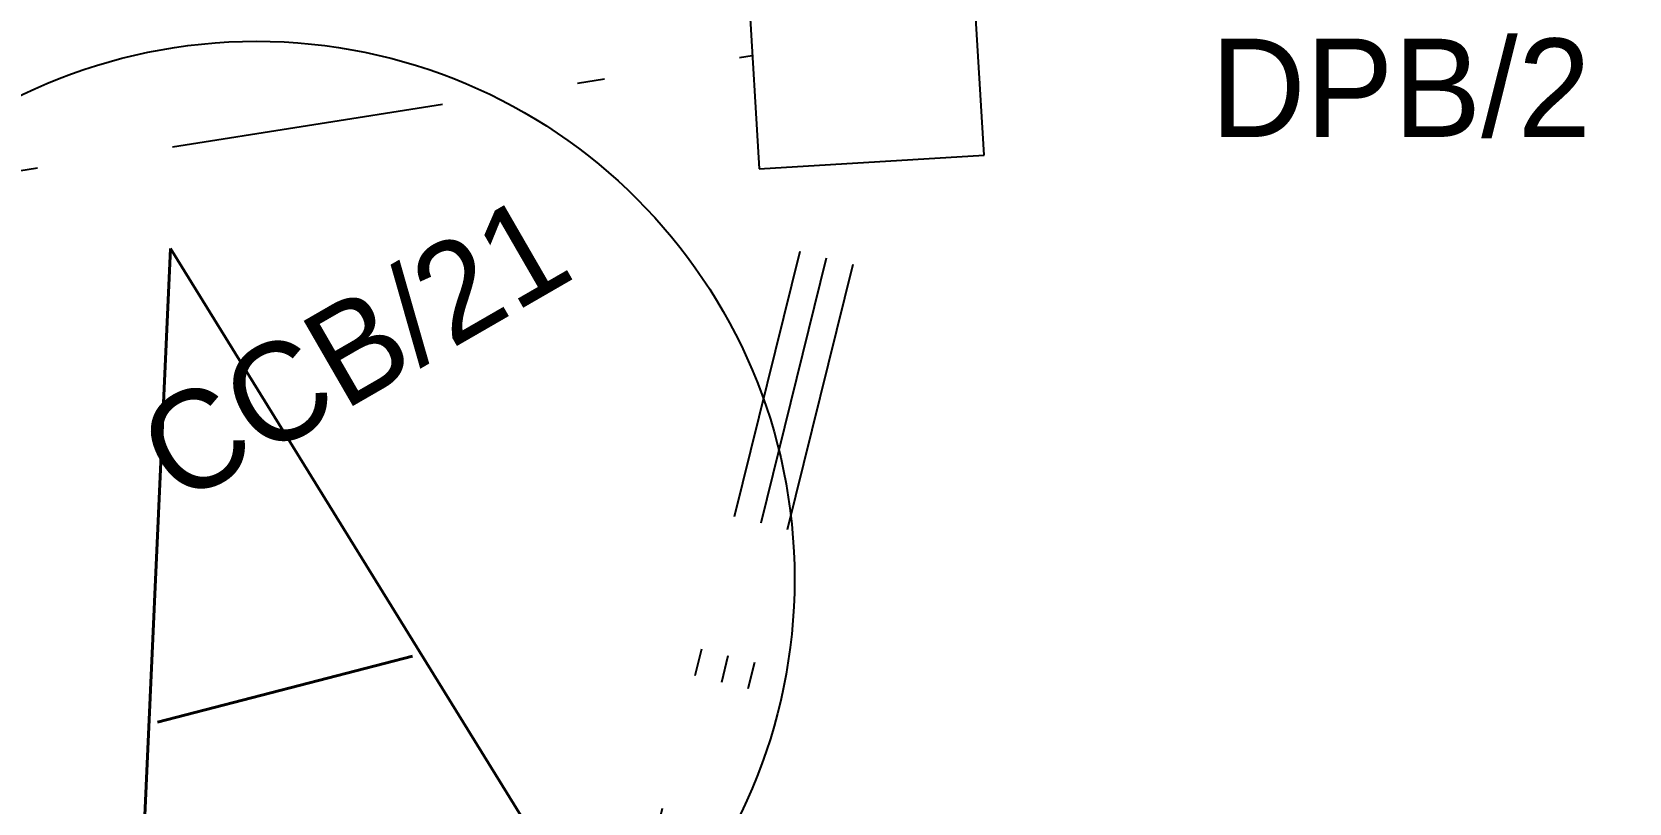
# Model space of a CAD drawing. Extents: x 421500 to 422711, y 436000 to 437000.
# Drawn here: x 422005 to 422010.84, y 436551.8 to 436554.63 of the extents above; entities that cross this region are included whole.
import ezdxf

# ---------------------------------------------------------------- set-up
doc = ezdxf.new("R2010")
doc.units = 0
doc.linetypes.add('XREF UTC_716709_AJB_1b$0$DASHDOT1', pattern=[2, 1, -0.5, 0, -0.5])
doc.layers.get('0').update_dxf_attribs({"color": 210})
for name, color, linetype in [('00-Island Refs', 2, 'Continuous'), ('Pr-KerbEdge', 8, 'Continuous'), ('XREF UTC_716709_AJB_1b$0$du-SLTEXT', 30, 'Continuous'), ('XREF UTC_716709_AJB_1b$0$du-UTCBOX', 42, 'Continuous'), ('XREF UTC_716709_AJB_1b$0$du-UTCDUCT-F1', 42, 'XREF UTC_716709_AJB_1b$0$DASHDOT1'), ('XREF UTC_716709_AJB_1b$0$du-UTCTEXT', 42, 'Continuous')]:
    doc.layers.add(name, color=color, linetype=linetype)
doc.styles.add('01-KeyText', font='romans.shx', dxfattribs={"width": 0.9})
doc.styles.add('XREF UTC_716709_AJB_1b$0$Standard', font='txt')

# ---------------------------------------------------------------- blocks, each defined once
blk = doc.blocks.new('XREF UTC_716709_AJB_1b$0$CCB')
for p, q in [((-0.4125, 0.4125), (-0.4125, -0.4125)), ((0.4125, 0.4125), (-0.4125, 0.4125)), ((0.4125, -0.4125), (0.4125, 0.4125)), ((-0.4125, -0.4125), (0.4125, -0.4125))]:
    blk.add_line(p, q)

msp = doc.modelspace()

# ---------------------------------------------------------------- linework, layer by layer
at = {"layer": '00-Island Refs'}
msp.add_circle((422005.8217, 436552.6226), 1.9688, dxfattribs=at)
at = {"layer": 'Pr-KerbEdge'}
msp.add_arc((422086.9238, 436454.9562), 118.125, 133.732121, 133.732121, dxfattribs=at)
at = {"layer": 'XREF UTC_716709_AJB_1b$0$du-UTCDUCT-F1', "flags": 128}
for points in [[(422001.3657, 436553.5524), (422007.6361, 436554.539)], [(422005.0522, 436542.6587), (422007.8962, 436554.1687)], [(422005.1493, 436542.6347), (422007.9933, 436554.1447)], [(422005.2463, 436542.6107), (422008.0904, 436554.1208)]]:
    msp.add_lwpolyline(points, dxfattribs=at)

# ---------------------------------------------------------------- block references
at = {"layer": 'XREF UTC_716709_AJB_1b$0$du-UTCBOX', "color": 21, "rotation": 3.481733963247399}
msp.add_blockref('XREF UTC_716709_AJB_1b$0$CCB', (422008.048, 436554.5613), dxfattribs=at)

# ---------------------------------------------------------------- texts
at = {"layer": '00-Island Refs', "insert": (422005.8217, 436552.6226), "char_height": 2.5, "width": 1.904762, "attachment_point": 5, "rotation": 14.5449, "style": '01-KeyText'}
msp.add_mtext('A', dxfattribs=at)
at = {"layer": 'XREF UTC_716709_AJB_1b$0$du-SLTEXT', "style": 'XREF UTC_716709_AJB_1b$0$Standard'}
msp.add_text('DPB/2', height=0.36, dxfattribs=at).set_placement((422009.3129, 436554.2412))
at = {"layer": 'XREF UTC_716709_AJB_1b$0$du-UTCTEXT', "style": 'XREF UTC_716709_AJB_1b$0$Standard'}
msp.add_text('CCB/21', height=0.36, rotation=30, dxfattribs=at).set_placement((422005.5383, 436552.8887))

doc.saveas('drawing.dxf')
